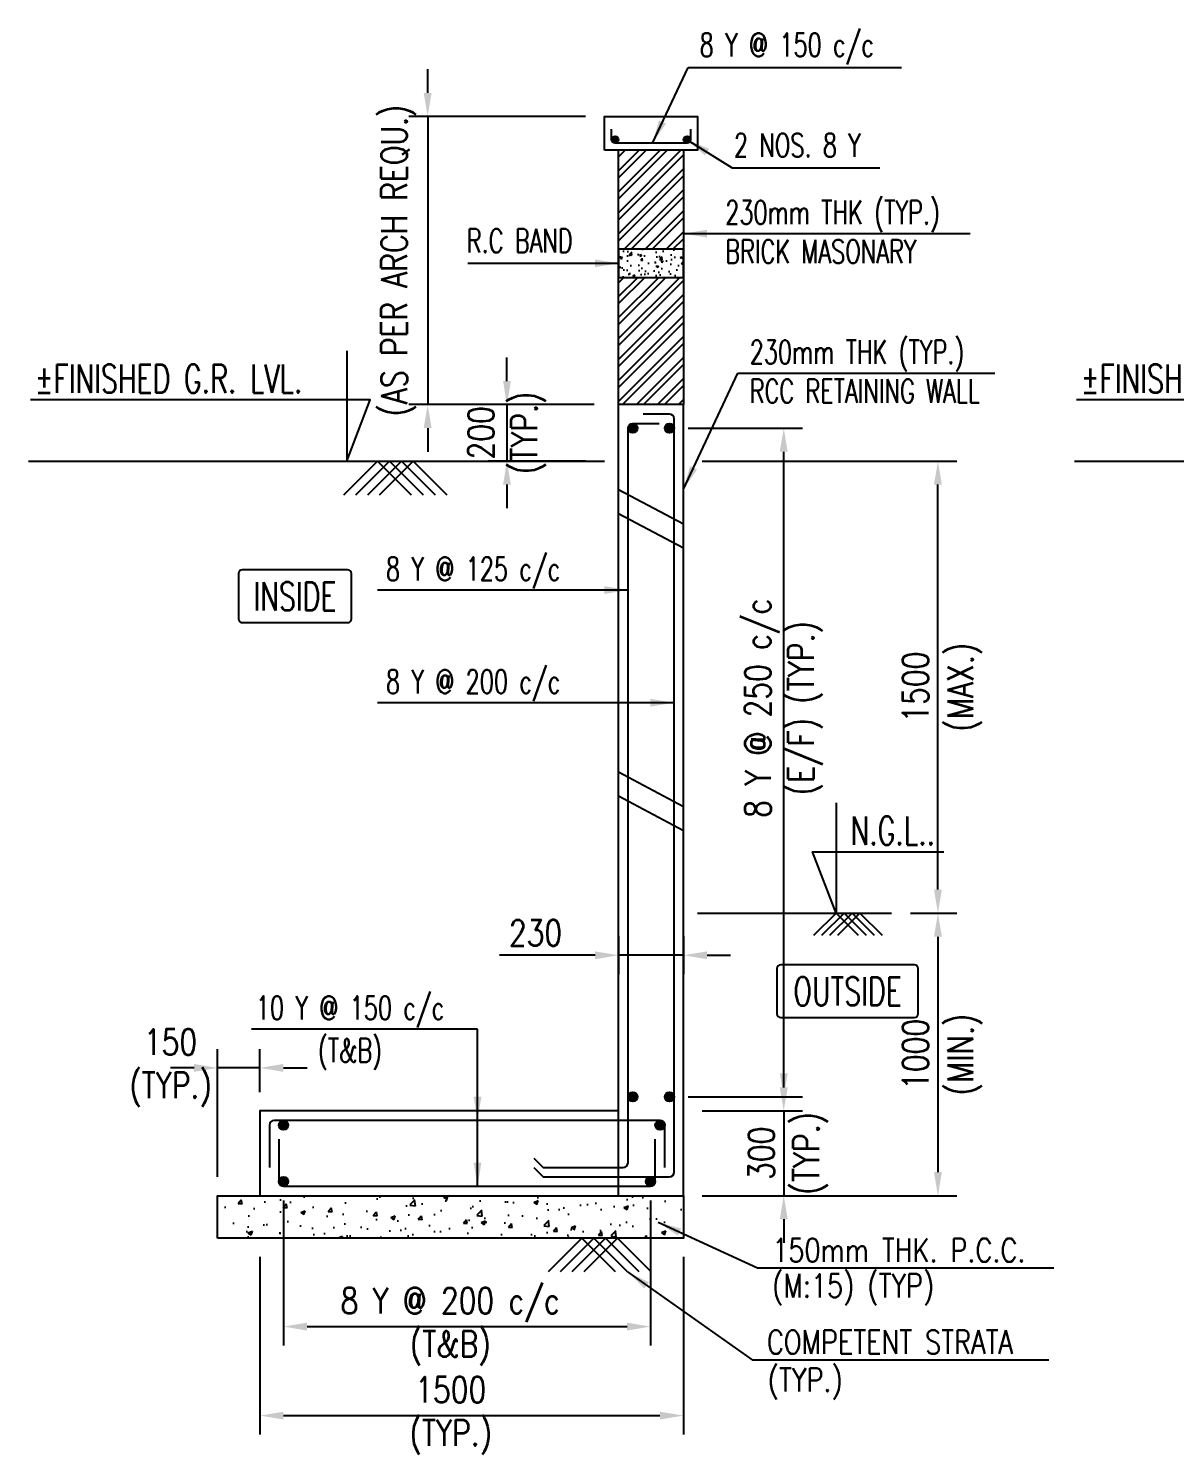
# Model space of a CAD drawing. Extents: x 345615 to 1272425, y -526289 to -156124.
# Drawn here: x 624857 to 637032, y -293763 to -278622 of the extents above; entities that cross this region are included whole.
import ezdxf
from ezdxf.enums import TextEntityAlignment as Align
from ezdxf.lldxf.tags import DXFTag

# ---------------------------------------------------------------- set-up
doc = ezdxf.new("R2010")
doc.units = 0
doc.header["$LTSCALE"] = 500
doc.header["$MEASUREMENT"] = 0
doc.header["$PDMODE"] = 35
doc.header["$PDSIZE"] = -15
doc.layers.get('DEFPOINTS').update_dxf_attribs({"color": 4})
for name, color, linetype in [('NO. BEAM', 3, 'Continuous'), ('S- PILE CAP', 4, 'Continuous'), ('S-COLUMN', 1, 'Continuous'), ('S-CONCRET LINE', 4, 'Continuous'), ('S-DIM-1', 5, 'Continuous'), ('S-FOOTING', 4, 'Continuous'), ('S-HATCH', 253, 'Continuous'), ('S-LEVEL SECTION', 3, 'Continuous'), ('S-PCC', 9, 'Continuous'), ('S-REINFORCEMENT', 6, 'Continuous'), ('S-RETAINING WALL', 6, 'Continuous'), ('S-TEXT-1', 4, 'Continuous'), ('TITLE', 4, 'Continuous')]:
    doc.layers.add(name, color=color, linetype=linetype)
doc.layers.add('RIDE-PROFILE', color=8, linetype='Continuous', lineweight=25)
doc.styles.add('ROMANS', font='simplex.shx', dxfattribs={"width": 0.8, "height": 275, "bigfont": 'bigfont.shx'})
tags = doc.linetypes.add('HIDDEN', pattern=[0.375, 0.25, -0.125]).pattern_tags.tags
tags[6:7] = [DXFTag(74, 4), DXFTag(75, 0), DXFTag(340, '0'), DXFTag(46, 1.0), DXFTag(50, 0.0), DXFTag(44, 0.0), DXFTag(45, 0.0)]
tags[4:5] = [DXFTag(74, 4), DXFTag(75, 0), DXFTag(340, '0'), DXFTag(46, 1.0), DXFTag(50, 0.0), DXFTag(44, 0.0), DXFTag(45, 0.0)]
doc.dimstyles.new('dim100', dxfattribs={"dimtxt": 250, "dimasz": 250, "dimexe": 200, "dimexo": 200, "dimgap": 100, "dimtad": 1, "dimdec": 0, "dimzin": 0, "dimdsep": 46, "dimtxsty": 'ROMANS', "dimcen": 0, "dimclrd": 5, "dimclre": 5, "dimclrt": 4, "dimadec": 0, "dimazin": 0, "dimtfac": 1, "dimtdec": 0, "dimtix": 1, "dimtofl": 0, "dimtmove": 2, "dimatfit": 3, "dimfxl": 0, "dimtolj": 1, "dimtzin": 0, "dimlwd": -1, "dimlwe": -1, "dimarcsym": 0})
doc.dimstyles.new('dim33.33', dxfattribs={"dimtxt": 250, "dimasz": 250, "dimexe": 200, "dimexo": 200, "dimgap": 100, "dimtad": 1, "dimdec": 0, "dimlfac": 0.333331, "dimzin": 0, "dimdsep": 46, "dimtxsty": 'ROMANS', "dimcen": 0, "dimclrd": 5, "dimclre": 5, "dimclrt": 4, "dimadec": 0, "dimazin": 0, "dimtfac": 1, "dimtdec": 0, "dimtix": 1, "dimtofl": 0, "dimtmove": 2, "dimatfit": 3, "dimfxl": 0, "dimtolj": 1, "dimtzin": 0, "dimlwd": -1, "dimlwe": -1, "dimarcsym": 0})

# ---------------------------------------------------------------- blocks, each defined once
blk = doc.blocks.new('*D204')
at = {"layer": 'DEFPOINTS', "color": 0}
for p in [(631666, -282865, 0), (632881, -282865), (631666, -289965, 0)]:
    blk.add_point(p, dxfattribs=at)
at = {"layer": 'S-DIM-1', "color": 5}
for p, q in [((631866, -282865), (633081, -282865)), ((631866, -289965), (633081, -289965))]:
    blk.add_line(p, q, dxfattribs=at)
at = {"layer": 'S-DIM-1', "color": 5, "lineweight": -3}
blk.add_line((632881, -289715), (632881, -283115), dxfattribs=at)
at = {"layer": 'S-DIM-1', "color": 5}
for points in [[(632839, -283115), (632923, -283115), (632881, -282865)], [(632839, -289715), (632923, -289715), (632881, -289965)]]:
    blk.add_solid(points, dxfattribs=at)
at = {"layer": 'S-DIM-1', "color": 4, "insert": (632881, -285838), "char_height": 275, "attachment_point": 5, "rotation": 90, "style": 'ROMANS'}
blk.add_mtext('\\A1;8 Y @ 250 c/c\\P(E/F) (TYP.)', dxfattribs=at)
blk = doc.blocks.new('*D205')
at = {"layer": 'DEFPOINTS', "color": 0}
for p in [(631816, -290115), (631816, -291015), (632881, -291015)]:
    blk.add_point(p, dxfattribs=at)
at = {"layer": 'S-DIM-1', "color": 5, "lineweight": -3}
for p, q in [((632881, -289865), (632881, -289615)), ((632881, -290115), (632881, -291015)), ((632881, -291265), (632881, -291515))]:
    blk.add_line(p, q, dxfattribs=at)
at = {"layer": 'S-DIM-1', "color": 5}
for p, q in [((632016, -290115), (633081, -290115)), ((632016, -291015), (633081, -291015))]:
    blk.add_line(p, q, dxfattribs=at)
for points in [[(632839, -289865), (632923, -289865), (632881, -290115)], [(632839, -291265), (632923, -291265), (632881, -291015)]]:
    blk.add_solid(points, dxfattribs=at)
at = {"layer": 'S-DIM-1', "color": 4, "char_height": 275, "rotation": 90, "style": 'ROMANS'}
for s, insert, attachment_point in [('\\A1;(TYP.)', (632981, -290565), 2), ('\\A1;300', (632781, -290565), 8)]:
    blk.add_mtext(s, dxfattribs=dict(at, insert=insert, attachment_point=attachment_point))
blk = doc.blocks.new('*D206')
at = {"layer": 'DEFPOINTS', "color": 0}
for p in [(627566, -290865, -30), (631466, -290865, -19), (631466, -292405)]:
    blk.add_point(p, dxfattribs=at)
at = {"layer": 'S-DIM-1', "color": 5}
for p, q in [((627566, -291065), (627566, -292605)), ((631466, -291065), (631466, -292605)), ((627816, -292405), (631216, -292405))]:
    blk.add_line(p, q, dxfattribs=at)
for points in [[(627816, -292363), (627816, -292447), (627566, -292405)], [(631216, -292363), (631216, -292447), (631466, -292405)]]:
    blk.add_solid(points, dxfattribs=at)
at = {"layer": 'S-DIM-1', "color": 4, "insert": (629338, -292405), "char_height": 275, "attachment_point": 5, "style": 'ROMANS'}
blk.add_mtext('\\A1;8 Y @ 200 c/c\\P(T&B)', dxfattribs=at)
blk = doc.blocks.new('*D207')
at = {"layer": 'DEFPOINTS', "color": 0}
for p in [(627316, -291465, -30), (631816, -291465, -19), (631816, -293350)]:
    blk.add_point(p, dxfattribs=at)
at = {"layer": 'S-DIM-1', "color": 5}
for p, q in [((627316, -291665), (627316, -293550)), ((631816, -291665), (631816, -293550)), ((627566, -293350), (631566, -293350))]:
    blk.add_line(p, q, dxfattribs=at)
for points in [[(627566, -293309), (627566, -293392), (627316, -293350)], [(631566, -293309), (631566, -293392), (631816, -293350)]]:
    blk.add_solid(points, dxfattribs=at)
at = {"layer": 'S-DIM-1', "color": 4, "insert": (629343, -293350), "char_height": 275, "attachment_point": 5, "style": 'ROMANS'}
blk.add_mtext('\\A1;1500\\P(TYP.)', dxfattribs=at)
blk = doc.blocks.new('*D208')
at = {"layer": 'DEFPOINTS', "color": 0}
for p in [(634026, -288015), (631816, -291015), (634519, -291015)]:
    blk.add_point(p, dxfattribs=at)
at = {"layer": 'S-DIM-1', "color": 5}
for p, q in [((634226, -288015), (634719, -288015)), ((632016, -291015), (634719, -291015))]:
    blk.add_line(p, q, dxfattribs=at)
at = {"layer": 'S-DIM-1', "color": 5, "lineweight": -3}
blk.add_line((634519, -288265), (634519, -290765), dxfattribs=at)
at = {"layer": 'S-DIM-1', "color": 5}
for points in [[(634477, -288265), (634561, -288265), (634519, -288015)], [(634477, -290765), (634561, -290765), (634519, -291015)]]:
    blk.add_solid(points, dxfattribs=at)
at = {"layer": 'S-DIM-1', "color": 4, "char_height": 275, "rotation": 90, "style": 'ROMANS'}
for s, insert, attachment_point in [('\\A1;1000', (634419, -289515), 8), ('\\A1;(MIN.)', (634619, -289515), 2)]:
    blk.add_mtext(s, dxfattribs=dict(at, insert=insert, attachment_point=attachment_point))
blk = doc.blocks.new('*D209')
at = {"layer": 'DEFPOINTS', "color": 0}
for p in [(631816, -283215), (634519, -283215), (634026, -288015)]:
    blk.add_point(p, dxfattribs=at)
at = {"layer": 'S-DIM-1', "color": 5}
for p, q in [((632016, -283215), (634719, -283215)), ((634226, -288015), (634719, -288015))]:
    blk.add_line(p, q, dxfattribs=at)
at = {"layer": 'S-DIM-1', "color": 5, "lineweight": -3}
blk.add_line((634519, -287765), (634519, -283465), dxfattribs=at)
at = {"layer": 'S-DIM-1', "color": 5}
for points in [[(634477, -283465), (634561, -283465), (634519, -283215)], [(634477, -287765), (634561, -287765), (634519, -288015)]]:
    blk.add_solid(points, dxfattribs=at)
at = {"layer": 'S-DIM-1', "color": 4, "char_height": 275, "rotation": 90, "style": 'ROMANS'}
for s, insert, attachment_point in [('\\A1;(MAX.)}', (634619, -285615), 2), ('\\A1;{1500', (634419, -285615), 8)]:
    blk.add_mtext(s, dxfattribs=dict(at, insert=insert, attachment_point=attachment_point))
blk = doc.blocks.new('*D210')
at = {"layer": 'DEFPOINTS', "color": 0}
for p in [(626866, -289658), (627316, -290115), (626866, -291015)]:
    blk.add_point(p, dxfattribs=at)
at = {"layer": 'S-DIM-1', "color": 5}
for p, q in [((626866, -290815), (626866, -289458)), ((627316, -289915), (627316, -289458))]:
    blk.add_line(p, q, dxfattribs=at)
at = {"layer": 'S-DIM-1', "color": 5, "lineweight": -3}
for p, q in [((626616, -289658), (626366, -289658)), ((627316, -289658), (626866, -289658)), ((627566, -289658), (627816, -289658))]:
    blk.add_line(p, q, dxfattribs=at)
at = {"layer": 'S-DIM-1', "color": 5}
for points in [[(626616, -289616), (626616, -289700), (626866, -289658)], [(627566, -289616), (627566, -289700), (627316, -289658)]]:
    blk.add_solid(points, dxfattribs=at)
at = {"layer": 'S-DIM-1', "color": 4, "insert": (626366, -289658), "char_height": 275, "attachment_point": 5, "style": 'ROMANS'}
blk.add_mtext('\\A1;150\\P(TYP.)', dxfattribs=at)
blk = doc.blocks.new('*D211')
at = {"layer": 'DEFPOINTS', "color": 0}
for p in [(631066, -282615, -1), (629940, -283215), (630976, -283215, -1)]:
    blk.add_point(p, dxfattribs=at)
at = {"layer": 'S-DIM-1', "color": 5, "lineweight": -3}
for p, q in [((629940, -282365), (629940, -282115)), ((629940, -282615), (629940, -283215)), ((629940, -283465), (629940, -283715))]:
    blk.add_line(p, q, dxfattribs=at)
at = {"layer": 'S-DIM-1', "color": 5}
for p, q in [((630866, -282615), (629740, -282615)), ((630776, -283215), (629740, -283215))]:
    blk.add_line(p, q, dxfattribs=at)
for points in [[(629899, -282365), (629982, -282365), (629940, -282615)], [(629899, -283465), (629982, -283465), (629940, -283215)]]:
    blk.add_solid(points, dxfattribs=at)
at = {"layer": 'S-DIM-1', "color": 4, "insert": (629940, -282915), "char_height": 275, "attachment_point": 5, "rotation": 90, "style": 'ROMANS'}
blk.add_mtext('\\A1;200\\P(TYP.)', dxfattribs=at)
blk = doc.blocks.new('*D212')
at = {"layer": 'DEFPOINTS', "color": 0}
for p in [(630976, -279555), (629098, -282615), (631066, -282615)]:
    blk.add_point(p, dxfattribs=at)
at = {"layer": 'S-DIM-1', "color": 5, "lineweight": -3}
for p, q in [((629098, -279305), (629098, -279055)), ((629098, -279555), (629098, -282615)), ((629098, -282865), (629098, -283115))]:
    blk.add_line(p, q, dxfattribs=at)
at = {"layer": 'S-DIM-1', "color": 5}
for p, q in [((630776, -279555), (628898, -279555)), ((630866, -282615), (628898, -282615))]:
    blk.add_line(p, q, dxfattribs=at)
for points in [[(629056, -279305), (629140, -279305), (629098, -279555)], [(629056, -282865), (629140, -282865), (629098, -282615)]]:
    blk.add_solid(points, dxfattribs=at)
at = {"layer": 'S-DIM-1', "color": 4, "insert": (628788, -281085), "char_height": 275, "attachment_point": 5, "rotation": 90, "style": 'ROMANS'}
blk.add_mtext('\\A1;(AS PER ARCH REQU.)', dxfattribs=at)
blk = doc.blocks.new('*D296')
at = {"layer": 'DEFPOINTS', "color": 0}
for p in [(631126, -288058, -19), (631816, -288058, -19), (631126, -288462)]:
    blk.add_point(p, dxfattribs=at)
at = {"layer": 'S-DIM-1', "color": 5}
for p, q in [((631126, -288258), (631126, -288662)), ((631816, -288258), (631816, -288662))]:
    blk.add_line(p, q, dxfattribs=at)
at = {"layer": 'S-DIM-1', "color": 5, "lineweight": -3}
for p, q in [((630876, -288462), (629861, -288462)), ((631816, -288462), (631126, -288462)), ((632066, -288462), (632316, -288462))]:
    blk.add_line(p, q, dxfattribs=at)
at = {"layer": 'S-DIM-1', "color": 5}
for points in [[(630876, -288421), (630876, -288504), (631126, -288462)], [(632066, -288421), (632066, -288504), (631816, -288462)]]:
    blk.add_solid(points, dxfattribs=at)
at = {"layer": 'S-DIM-1', "color": 4, "insert": (630244, -288225), "char_height": 275, "attachment_point": 5, "style": 'ROMANS'}
blk.add_mtext('\\A1;230', dxfattribs=at)

msp = doc.modelspace()

# ---------------------------------------------------------------- hatches: boundary and pattern name
at = {"layer": 'S-HATCH'}
h = msp.add_hatch(dxfattribs=at)
h.set_pattern_fill('ANSI32', color=256, scale=420, style=0)
h.set_pattern_definition([(45, (-8060070.91, 118188.44), (-111.369318, 111.369318), []), (45, (-8059996.66, 118188.44), (-111.369318, 111.369318), [])])
h.paths.add_polyline_path([(631126.381, -280965.18), (631816.381, -280965.18), (631816.381, -279915.18), (631126.381, -279915.18)])
h.paths.add_polyline_path([(631816.381, -281265.18), (631126.381, -281265.18), (631126.381, -282615.18), (631816.381, -282615.18)])
at = {"layer": 'S-PCC', "linetype": 'ByBlock'}
h = msp.add_hatch(dxfattribs=at)
h.set_pattern_fill('AR-CONC,_O', color=256, scale=30)
h.set_pattern_definition([(50, (-17692275.08, 1128874.75), (215.1780548, -18.8256405), [22.5, -247.5]), (355, (-17692275.08, 1128874.75), (-41.6254, 225.65764), [18, -198]), (100.4514445, (-17692257.15, 1128873.18), (173.552654, 206.8319973), [19.1220576, -210.3426336]), (46.1842, (-17692275.08, 1128934.75), (320.1723992, -49.6557842), [33.75, -371.25]), (96.6356355, (-17692248.4, 1128930.6), (280.3985837, 292.23558), [28.6831026, -315.514128]), (351.184164, (-17692275.08, 1128934.75), (280.3985835, 292.23558), [27, -297.0000003]), (21, (-17692245.08, 1128919.75), (179.0721156, -120.7856672), [22.5, -247.5]), (326, (-17692245.08, 1128919.75), (72.9945996, 217.5450135), [18, -198]), (71.4514447, (-17692230.15, 1128909.69), (252.066713, 96.7593458), [19.122057, -210.3426336]), (37.5, (-17692275.08, 1128874.75), (3.6479566, 99.86815615), [0, -195.6, 0, -201, 0, -198.75]), (7.5, (-17692275.08, 1128874.75), (78.92086123, 118.32351356), [0, -114.6, 0, -191.1, 0, -75.75]), (327.5, (-17692341.98, 1128874.75), (160.14673085, -6.76646152), [0, -75, 0, -234, 0, -310.5]), (317.5, (-17692371.98, 1128874.75), (174.9558508, 30.0314947), [0, -97.5, 0, -155.4, 0, -220.5])])
h.paths.add_polyline_path([(631816.381, -280965.18), (631126.381, -280965.18), (631126.381, -281265.18), (631816.381, -281265.18)])
h = msp.add_hatch(dxfattribs=at)
h.set_pattern_fill('AR-CONC,_O', color=256, scale=66.666667)
h.set_pattern_definition([(50, (-16470391.05, 120312.04), (478.173455, -41.834757), [50, -550]), (355, (-16470391.05, 120312.04), (-92.500889, 501.461422), [40, -440]), (100.4514445, (-16470351.2, 120308.55), (385.672564, 459.626661), [42.493461, -467.428075]), (46.1842, (-16470391.05, 120445.4), (711.49422, -110.346187), [75, -825]), (96.6356355, (-16470331.75, 120436.2), (623.107964, 649.4124), [63.740228, -701.142507]), (351.184164, (-16470391.05, 120445.4), (623.107963, 649.4124), [60, -660]), (21, (-16470324.38, 120412.04), (397.938035, -268.412594), [50, -550]), (326, (-16470324.4, 120412.04), (162.210221, 483.433363), [40, -440]), (71.4514447, (-16470291.2, 120389.67), (560.148251, 215.020769), [42.49346, -467.428075]), (37.5, (-16470391.05, 120312.04), (8.1065702, 221.9292359), [0, -434.6666667, 0, -446.6666667, 0, -441.6666667]), (7.5, (-16470391.05, 120312.04), (175.3796916, 262.9411413), [0, -254.6666667, 0, -424.6666667, 0, -168.3333333]), (327.5, (-16470539.71, 120312.04), (355.8816241, -15.0365812), [0, -166.6666667, 0, -520, 0, -690]), (317.5, (-16470606.38, 120312.04), (388.7907796, 66.736655), [0, -216.6666667, 0, -345.3333333, 0, -490])])
h.paths.add_polyline_path([(626866.381, -291465.308), (626866.381, -291015.308), (631816.381, -291015.18), (631816.381, -291465.18)])

# ---------------------------------------------------------------- linework, layer by layer
at = {"layer": 'NO. BEAM', "color": 7, "elevation": -8.324}
for points in [[(628247.8, -284370.243), (627127.8, -284370.243, 0.414213562), (627087.8, -284410.243), (627087.8, -284890.243, 0.414213562), (627127.8, -284930.243), (628247.8, -284930.243, 0.414213562), (628287.8, -284890.243), (628287.8, -284410.243, 0.414213562)], [(634268.929, -288564.192), (632848.929, -288564.192, 0.414213562), (632808.929, -288604.192), (632808.929, -289084.192, 0.414213562), (632848.929, -289124.192), (634268.929, -289124.192, 0.414213562), (634308.929, -289084.192), (634308.929, -288604.192, 0.414213562)]]:
    msp.add_lwpolyline(points, format="xyb", close=True, dxfattribs=at)
at = {"layer": 'RIDE-PROFILE', "color": 2, "linetype": 'HIDDEN', "ltscale": 1000}
for p, q in [((631126.381, -283515.18, -9.124), (631816.381, -283882.524, -9.124)), ((631126.381, -283770.08, -9.124), (631816.381, -284137.423, -9.124)), ((631126.381, -286515.18, -9.124), (631816.381, -286882.524, -9.124)), ((631126.381, -286770.08, -9.124), (631816.381, -287137.423, -9.124))]:
    msp.add_line(p, q, dxfattribs=at)
at = {"layer": 'S- PILE CAP', "color": 8, "linetype": 'HIDDEN', "ltscale": 1500}
msp.add_line((631126.381, -291015.18, -8.324), (631126.381, -290115.18, -8.324), dxfattribs=at)
at = {"layer": 'S-COLUMN', "color": 4}
msp.add_line((631126.381, -282576.177, -8.324), (631126.381, -279915.18, -8.324), dxfattribs=at)
at = {"layer": 'S-COLUMN', "color": 4, "elevation": -8.324}
for points in [[(631126.381, -282615.18), (631126.381, -279915.18)], [(631816.381, -279915.18), (631816.381, -282615.18)]]:
    msp.add_lwpolyline(points, dxfattribs=at)
at = {"layer": 'S-CONCRET LINE', "elevation": -8.324}
msp.add_lwpolyline([(630976.381, -279915.18), (630976.381, -279555.18), (631966.381, -279555.18), (631966.381, -279915.18)], close=True, dxfattribs=at)
at = {"layer": 'S-FOOTING', "elevation": -8.324}
msp.add_lwpolyline([(631126.381, -290115.18), (627316.381, -290115.308), (627316.381, -291015.308), (631816.381, -291015.18)], dxfattribs=at)
at = {"layer": 'S-LEVEL SECTION'}
for p, q in [((624857.209, -283215.18, -8.324), (630976.381, -283215.18, -8.324)), ((635971.71, -283215.18, -8.324), (642090.882, -283215.18, -8.324)), ((631966.381, -288015.18, -8.324), (634026.083, -288015.18, -8.324))]:
    msp.add_line(p, q, dxfattribs=at)
at = {"layer": 'S-LEVEL SECTION', "elevation": -8.324}
for points in [[(628237.729, -282044.781), (628237.729, -283215.18), (628487.729, -282565.18), (624877.099, -282565.18)], [(639352.23, -282044.781), (639352.23, -283215.18), (639602.23, -282565.18), (635991.601, -282565.18)], [(633437.415, -286844.781), (633437.415, -288015.18), (633187.415, -287365.18), (634581.146, -287365.18)]]:
    msp.add_lwpolyline(points, dxfattribs=at)
at = {"layer": 'S-PCC', "elevation": -8.324}
for points in [[(631816.381, -280965.18), (631126.381, -280965.18), (631126.381, -281265.18), (631816.381, -281265.18)], [(626866.381, -291465.308), (626866.381, -291015.308), (631816.381, -291015.18), (631816.381, -291465.18)]]:
    msp.add_lwpolyline(points, close=True, dxfattribs=at)
for points in [[(628207.456, -283573.153), (628565.429, -283215.18), (628923.402, -283573.153)], [(628334.019, -283573.153), (628691.991, -283215.18), (629049.964, -283573.153)], [(628460.581, -283573.153), (628818.554, -283215.18), (629176.527, -283573.153)], [(628587.144, -283573.153), (628945.116, -283215.18), (629303.089, -283573.153)], [(633676.064, -288253.829), (633437.415, -288015.18), (633198.767, -288253.829)], [(633760.439, -288253.829), (633521.79, -288015.18), (633283.142, -288253.829)], [(633844.814, -288253.829), (633606.165, -288015.18), (633367.517, -288253.829)], [(633929.189, -288253.829), (633690.54, -288015.18), (633451.892, -288253.829)], [(631093.58, -291823.188), (630735.607, -291465.215), (630377.634, -291823.188)], [(631220.142, -291823.188), (630862.17, -291465.215), (630504.197, -291823.188)], [(631346.705, -291823.188), (630988.732, -291465.215), (630630.759, -291823.188)], [(631473.267, -291823.188), (631115.295, -291465.215), (630757.322, -291823.188)]]:
    msp.add_lwpolyline(points, dxfattribs=at)
at = {"layer": 'S-REINFORCEMENT', "color": 5, "elevation": -8.324}
msp.add_lwpolyline([(631891.381, -279690.18), (631891.381, -279802.68, -0.414213562), (631853.881, -279840.18), (631088.881, -279840.18, -0.414213562), (631051.381, -279802.68), (631051.381, -279690.18)], format="xyb", dxfattribs=at)
at = {"layer": 'S-REINFORCEMENT', "color": 5, "const_width": 37.5, "elevation": -8.324}
for points in [[(631070.131, -279802.68, 1), (631107.631, -279802.68, 1)], [(631872.631, -279802.68, -1), (631835.131, -279802.68, -1)]]:
    msp.add_lwpolyline(points, format="xyb", close=True, dxfattribs=at)
at = {"layer": 'S-REINFORCEMENT', "color": 5, "ltscale": 10, "elevation": -8.324}
for points in [[(630226.381, -290715.18), (630326.381, -290815.18), (631666.381, -290815.18, 0.414213562), (631716.381, -290765.18), (631716.381, -282765.18, 0.414213562), (631666.381, -282715.18), (631386.381, -282715.18)], [(630226.381, -290615.18), (630326.381, -290715.18), (631176.381, -290715.18, 0.414213562), (631226.381, -290665.18), (631226.381, -282865.18, -0.414213562), (631276.381, -282815.18), (631556.381, -282815.18)], [(631616.381, -290715.18), (631616.381, -290265.18, 0.414213562), (631566.381, -290215.18), (627466.381, -290215.308, 0.414213562), (627416.381, -290265.308), (627416.381, -290715.308)], [(627516.381, -290415.308), (627516.381, -290865.308, 0.414213562), (627566.381, -290915.308), (631466.381, -290915.18, 0.414213562), (631516.381, -290865.18), (631516.381, -290415.18)]]:
    msp.add_lwpolyline(points, format="xyb", dxfattribs=at)
at = {"layer": 'S-REINFORCEMENT', "color": 5, "ltscale": 10, "const_width": 50}
for points, elevation in [([(631251.381, -282865.18, 1), (631301.381, -282865.18, 1)], -8.324), ([(631641.381, -282865.18, 1), (631691.381, -282865.18, 1)], -8.324), ([(631251.381, -289965.179, 1), (631301.381, -289965.179, 1)], -8.324), ([(631641.381, -289965.179, 1), (631691.381, -289965.179, 1)], -8.324), ([(627591.381, -290265.308, 1), (627541.381, -290265.308, 1)], -19.051), ([(631541.381, -290265.18, -1), (631591.381, -290265.18, -1)], -8.324), ([(627591.381, -290865.308, -1), (627541.381, -290865.308, -1)], -19.051), ([(631491.381, -290865.18, -1), (631441.381, -290865.18, -1)], -8.324)]:
    msp.add_lwpolyline(points, format="xyb", close=True, dxfattribs=dict(at, elevation=elevation))
at = {"layer": 'S-REINFORCEMENT', "color": 5}
for centre in [(631088.881, -279802.68, -8.324), (631853.881, -279802.68, -8.324)]:
    msp.add_circle(centre, 37.5, dxfattribs=at)
at = {"layer": 'S-REINFORCEMENT', "color": 5, "ltscale": 10}
for centre in [(631276.381, -282865.18, -8.324), (631666.381, -282865.18, -8.324), (631276.381, -289965.179, -8.324), (631666.381, -289965.179, -8.324), (627566.381, -290265.308, -19.051), (631566.381, -290265.18, -8.324), (627566.381, -290865.308, -19.051), (631466.381, -290865.18, -8.324)]:
    msp.add_circle(centre, 50, dxfattribs=at)
at = {"layer": 'S-RETAINING WALL', "color": 4}
msp.add_line((631816.381, -282615.18, -8.324), (631126.381, -282615.18, -8.324), dxfattribs=at)
at = {"layer": 'S-RETAINING WALL', "color": 4, "elevation": -8.324}
for points in [[(631126.381, -290115.18), (631126.381, -282615.18)], [(631816.381, -291015.18), (631816.381, -282615.18)]]:
    msp.add_lwpolyline(points, dxfattribs=at)

# ---------------------------------------------------------------- texts
at = {"layer": 'S-LEVEL SECTION', "style": 'ROMANS', "width": 0.7}
for s, p in [('%%PFINISHED G.R. LVL.', (624923.862, -282340.18, -8.324)), ('%%PFINISHED G.R. LVL.', (636038.363, -282340.18, -8.324)), ('N.G.L..', (633590.22, -287140.18, -8.324))]:
    msp.add_text(s, height=300, dxfattribs=at).set_placement(p, align=Align.MIDDLE_LEFT)
at = {"layer": 'S-TEXT-1', "style": 'ROMANS'}
for s, width, p in [('8 Y @ 150 c/c', 0.7, (631986.881, -278794.426, -8.324)), ('2 NOS. 8 Y', 0.7, (632351.715, -279860.309, -8.324)), ('230mm THK (TYP.)', 0.7, (632259.715, -280574.678, -8.324)), ('R.C BAND', 0.7, (629514.154, -280875.18, -8.324)), ('BRICK MASONARY', 0.7, (632259.715, -280988.964, -8.324)), ('230mm THK (TYP.)', 0.7, (632519.683, -282056.946, -8.324)), ('RCC RETAINING WALL', 0.7, (632519.683, -282471.232, -8.324)), ('8 Y @ 125 c/c', 0.7, (628654.422, -284359.499, -8.324)), ('8 Y @ 200 c/c', 0.7, (628654.422, -285555.956, -8.324)), ('10 Y @ 150 c/c', 0.7, (627272.028, -289020.56, -8.324)), ('(T&B)', 0.7, (627931.92, -289470.56, -8.324)), ('150mm THK. P.C.C.', 0.8, (632758.053, -291593.895, 181.263)), ('(M:15) (TYP)', 0.8, (632758.053, -291970.466, 181.263)), ('COMPETENT STRATA', 0.8, (632702.631, -292569.331, 181.263)), ('(TYP.)', 0.8, (632711.157, -292970.078, 181.263))]:
    msp.add_text(s, height=250, dxfattribs=dict(at, width=width)).set_placement(p, align=Align.MIDDLE_LEFT)
at = {"layer": 'TITLE', "color": 2, "style": 'ROMANS', "width": 0.7}
for s, p in [('INSIDE', (627687.8, -284650.243, -8.324)), ('OUTSIDE', (633558.929, -288844.192, -8.324))]:
    msp.add_text(s, height=300, dxfattribs=at).set_placement(p, align=Align.MIDDLE_CENTER)

# ---------------------------------------------------------------- dimensions: what is measured, and where the dimension line sits
at = {"layer": 'S-DIM-1'}
for base, p1, p2, angle, text, override, picture, middle in [((629097.881, -282615.18, -8.324), (630976.381, -279555.18, -8.324), (631066.381, -282615.18, -8.324), 90, '(AS PER ARCH REQU.)', {"dimtofl": 1, "dimtmove": 0, "dimlwd": 65533}, '*D212', (628788.357, -281085.18, -8.324)), ((634518.889, -283215.18, -8.324), (634026.083, -288015.18, -8.324), (631816.381, -283215.18, -8.324), 270, '{1500\\X(MAX.)}', {"dimtxt": 250, "dimasz": 250, "dimtxsty": 'ROMANS', "dimtofl": 1, "dimtmove": 0, "dimlwd": 65533}, '*D209', (634518.889, -285615.18, -8.324)), ((634518.889, -291015.18, -8.324), (634026.083, -288015.18, -8.324), (631816.381, -291015.18, -8.324), 90, '<>\\X(MIN.)', {"dimtxt": 250, "dimasz": 250, "dimtofl": 1, "dimtmove": 0, "dimlwd": 65533}, '*D208', (634518.889, -289515.18, -8.324)), ((632881.013, -291015.18, -8.324), (631816.381, -290115.18, -8.324), (631816.381, -291015.18, -8.324), 90, '<>\\X(TYP.)', {"dimtxt": 250, "dimasz": 250, "dimtofl": 1, "dimtmove": 0, "dimlwd": 65533}, '*D205', (632881.013, -290565.18, -8.324))]:
    dim = msp.add_linear_dim(base=base, p1=p1, p2=p2, angle=angle, text=text, dimstyle='dim33.33', override=override, dxfattribs=at)
    dim.commit()
    dim.dimension.update_dxf_attribs({"geometry": picture, "text_midpoint": middle})
for base, p1, p2, angle, text, override, picture, middle in [((629940.263, -283215.18, -7.071), (631066.381, -282615.18, -8.324), (630976.381, -283215.18, -8.324), 90, '<>\\X(TYP.)', {"dimtofl": 1, "dimtmove": 0, "dimlwd": 65533}, '*D211', (629940.263, -282915.18, -7.071)), ((632881.013, -282865.18, -8.324), (631666.381, -289965.179, -8.324), (631666.381, -282865.18, -8.324), 90, '8 Y @ 250 c/c\\X(E/F) (TYP.)', {"dimtxt": 250, "dimasz": 250, "dimtofl": 1, "dimtmove": 0, "dimlwd": 65533}, '*D204', (632881.013, -285838.414, -8.324)), ((626866.381, -289657.852, -19.051), (627316.381, -290115.308, -19.051), (626866.381, -291015.308, -19.051), 180, '<>\\X(TYP.)', {"dimtxt": 250, "dimasz": 250, "dimtofl": 1, "dimtmove": 1, "dimlwd": 65533}, '*D210', (626366.381, -289657.852, -19.051))]:
    dim = msp.add_linear_dim(base=base, p1=p1, p2=p2, angle=angle, text=text, dimstyle='dim33.33', override=override, dxfattribs=at)
    dim.commit()
    dim.dimension.update_dxf_attribs({"geometry": picture, "text_midpoint": middle, "dimtype": 160})
dim = msp.add_linear_dim(base=(631126.381, -288462.275, 11.093), p1=(631816.381, -288057.594, -8.324), p2=(631126.381, -288057.594, -8.324), dimstyle='dim33.33', override={"dimtofl": 1, "dimtmove": 0, "dimlwd": 65533}, dxfattribs=at)
dim.commit()
dim.dimension.update_dxf_attribs({"geometry": '*D296', "text_midpoint": (630243.524, -288462.275, 11.093), "dimtype": 160})
for base, p1, p2, text, override, picture, middle in [((631466.381, -292404.872, 11.093), (627566.381, -290865.308, -19.051), (631466.381, -290865.18, -8.324), '8 Y @ 200 c/c\\X(T&B)', {"dimtxt": 250, "dimasz": 250, "dimtxsty": 'ROMANS', "dimtmove": 0}, '*D206', (629337.713, -292404.872, 11.093)), ((631816.381, -293350.428, 11.093), (627316.381, -291465.308, -19.051), (631816.381, -291465.18, -8.324), '<>\\X(TYP.)', {"dimtxt": 250, "dimasz": 250, "dimtmove": 0}, '*D207', (629343.092, -293350.428, 11.093))]:
    dim = msp.add_linear_dim(base=base, p1=p1, p2=p2, text=text, dimstyle='dim33.33', override=override, dxfattribs=at)
    dim.commit()
    dim.dimension.update_dxf_attribs({"geometry": picture, "text_midpoint": middle, "dimtype": 160})

# ---------------------------------------------------------------- leaders
for points, override in [([(629627.7, -290215.18, -8.324), (629627.7, -289245.56, -8.324), (627226.953, -289245.56, -8.324)], {"dimtad": 0, "dimarcsym": 1}), ([(629627.7, -290915.18, -8.324), (629627.7, -289245.56, -8.324), (627226.953, -289245.56, -8.324)], {"dimgap": 100, "dimtad": 0, "dimarcsym": 1})]:
    msp.add_leader(points, dimstyle='dim100', override=override)
for points, dimstyle in [([(631485.881, -279840.18, -8.324), (631866.881, -279034.426, -8.324), (634132.451, -279034.426, -8.324)], 'dim33.33'), ([(631853.881, -279802.68, -8.324), (632332.951, -280100.309, -8.324), (633900.321, -280100.309, -8.324)], 'dim33.33'), ([(631816.381, -280799.678, -8.324), (634862.577, -280799.678, -8.324)], 'dim100'), ([(631126.381, -281115.18, -8.324), (629523.881, -281115.18, -8.324)], 'dim33.33'), ([(631816.381, -283513.371, -8.324), (632391.647, -282281.946, -8.324), (635122.545, -282281.946, -8.324)], 'dim100'), ([(631225.305, -284584.499, -8.324), (628565.85, -284584.499, -8.324)], 'dim100'), ([(631715.305, -285780.956, -8.324), (628565.85, -285780.956, -8.324)], 'dim100'), ([(631545.881, -291296.724, -8.324), (632602.381, -291782.181, -8.324), (635751.305, -291782.181, -8.324)], 'dim100'), ([(631220.142, -291823.188, -8.324), (632546.959, -292757.617, -8.324), (635695.883, -292757.617, -8.324)], 'dim100')]:
    msp.add_leader(points, dimstyle=dimstyle, dxfattribs=at)

doc.saveas('drawing.dxf')
